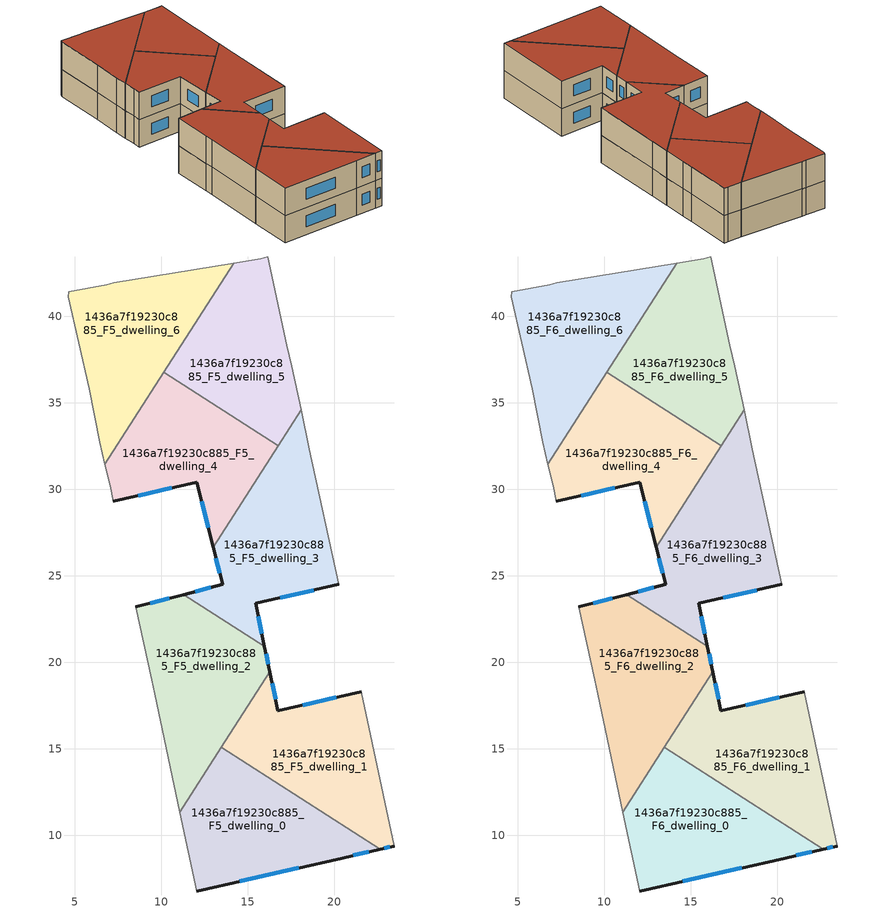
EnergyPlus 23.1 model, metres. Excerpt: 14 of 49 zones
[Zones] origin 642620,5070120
1436a7f19230c885_F5_dwelling_0
 floor to 1436a7f19230c885_F4_dwelling_0 (EU_floor_Construction): 22.66,9.21 20.44,8.69 12.03,6.79 11.08,11.34 13.47,15.09 z15
 wall outside (EU_wall_Construction): 12.04,6.79 20.44,8.69 22.66,9.21 z15:18
 wall adiabatic (EU_wall_Construction): 11.08,11.34 12.04,6.79 z15:18
 wall to 1436a7f19230c885_F5_dwelling_2 (EU_wall_Construction): 13.47,15.09 11.08,11.34 z15:18
 wall to 1436a7f19230c885_F5_dwelling_1 (EU_wall_Construction): 22.66,9.21 13.47,15.09 z15:18
 window (EU_Window_Construction): 21.1,8.85 22,9.06 / 14.53,7.36 17.95,8.13 z15.89:17.11
1436a7f19230c885_F5_dwelling_1
 floor to 1436a7f19230c885_F4_dwelling_1 (EU_floor_Construction): 21.54,18.3 23.44,9.39 22.66,9.21 13.47,15.09 16.27,19.46 16.74,17.2 z15
 wall outside (EU_wall_Construction): 21.55,18.3 16.74,17.2 16.27,19.46 / 22.66,9.21 23.44,9.39 z15:18
 wall adiabatic (EU_wall_Construction): 23.44,9.39 21.55,18.3 z15:18
 wall to 1436a7f19230c885_F5_dwelling_2 (EU_wall_Construction): 16.27,19.46 13.47,15.09 z15:18
 window (EU_Window_Construction): 16.6,17.87 16.41,18.79 / 20.12,17.97 18.17,17.53 / 22.89,9.26 23.21,9.34 z15.89:17.11
1436a7f19230c885_F5_dwelling_2
 floor to 1436a7f19230c885_F4_dwelling_2 (EU_floor_Construction): 15.96,20.93 16.27,19.46 11.08,11.34 9.64,18.2 9.44,19 8.54,23.21 11.28,23.92 z15
 wall outside (EU_wall_Construction): 16.27,19.46 15.96,20.93 / 11.29,23.92 8.54,23.21 z15:18
 wall adiabatic (EU_wall_Construction): 8.54,23.21 9.44,19 9.64,18.2 11.08,11.34 z15:18
 wall to 1436a7f19230c885_F5_dwelling_3 (EU_wall_Construction): 15.96,20.93 11.28,23.92 z15:18
 window (EU_Window_Construction): 16.18,19.89 16.05,20.49 / 10.47,23.71 9.35,23.42 z15.89:17.11
1436a7f19230c885_F5_dwelling_3
 floor to 1436a7f19230c885_F4_dwelling_3 (EU_floor_Construction): 18.07,34.59 18.55,32.31 20.24,24.5 15.44,23.4 15.96,20.93 11.28,23.92 13.54,24.51 12.99,26.66 z15
 wall outside (EU_wall_Construction): 15.96,20.93 15.44,23.4 20.24,24.5 / 12.99,26.66 13.54,24.51 11.29,23.92 z15:18
 wall adiabatic (EU_wall_Construction): 20.24,24.5 18.55,32.31 18.07,34.59 z15:18
 wall to 1436a7f19230c885_F5_dwelling_4 (EU_wall_Construction): 16.75,32.53 12.99,26.66 z15:18
 wall to 1436a7f19230c885_F5_dwelling_5 (EU_wall_Construction): 18.07,34.59 16.75,32.53 z15:18
 window (EU_Window_Construction): 16.87,23.73 18.82,24.18 / 15.81,21.66 15.6,22.67 / 12.87,24.33 11.95,24.09 / 13.16,26.02 13.38,25.15 z15.89:17.11
1436a7f19230c885_F5_dwelling_4
 floor to 1436a7f19230c885_F4_dwelling_4 (EU_floor_Construction): 16.75,32.53 12.99,26.66 12.04,30.41 7.24,29.31 7.04,30.21 6.74,31.43 10.15,36.75 z15
 wall outside (EU_wall_Construction): 7.24,29.31 12.04,30.41 12.99,26.66 z15:18
 wall adiabatic (EU_wall_Construction): 6.74,31.43 7.04,30.21 7.24,29.31 z15:18
 wall to 1436a7f19230c885_F5_dwelling_5 (EU_wall_Construction): 16.75,32.53 10.15,36.75 z15:18
 wall to 1436a7f19230c885_F5_dwelling_6 (EU_wall_Construction): 10.15,36.75 6.74,31.43 z15:18
 window (EU_Window_Construction): 12.32,29.3 12.71,27.77 / 8.66,29.64 10.61,30.08 z15.89:17.11
1436a7f19230c885_F5_dwelling_5
 floor to 1436a7f19230c885_F4_dwelling_5 (EU_floor_Construction): 16.15,43.42 17.25,38.31 17.55,37.11 18.07,34.59 16.75,32.53 10.15,36.75 14.19,43.06 15.75,43.32 z15
 wall adiabatic (EU_wall_Construction): 18.07,34.59 17.55,37.11 17.25,38.31 16.15,43.42 15.75,43.32 14.19,43.06 z15:18
 wall to 1436a7f19230c885_F5_dwelling_6 (EU_wall_Construction): 14.19,43.06 10.15,36.75 z15:18
1436a7f19230c885_F5_dwelling_6
 floor to 1436a7f19230c885_F4_dwelling_6 (EU_floor_Construction): 14.19,43.06 6.74,31.43 6.44,32.71 5.84,35.82 4.64,41.12 4.64,41.42 6.84,41.82 7.24,41.92 z15
 wall adiabatic (EU_wall_Construction): 14.19,43.06 7.24,41.92 6.84,41.82 4.64,41.42 4.64,41.12 5.84,35.82 6.44,32.71 6.74,31.43 z15:18
1436a7f19230c885_F6_dwelling_0
 floor to 1436a7f19230c885_F5_dwelling_0 (EU_floor_Construction): 22.66,9.21 20.44,8.69 12.03,6.79 11.08,11.34 13.47,15.09 z18
 wall outside (EU_wall_Construction): 12.04,6.79 20.44,8.69 22.66,9.21 z18:21
 wall adiabatic (EU_wall_Construction): 11.08,11.34 12.04,6.79 z18:21
 wall to 1436a7f19230c885_F6_dwelling_2 (EU_wall_Construction): 13.47,15.09 11.08,11.34 z18:21
 wall to 1436a7f19230c885_F6_dwelling_1 (EU_wall_Construction): 22.66,9.21 13.47,15.09 z18:21
 window (EU_Window_Construction): 21.1,8.85 22,9.06 / 14.53,7.36 17.95,8.13 z18.89:20.11
 roof outside (EU_roof_Construction): 22.66,9.21 13.47,15.09 11.08,11.34 12.04,6.79 20.44,8.69 z21
1436a7f19230c885_F6_dwelling_1
 floor to 1436a7f19230c885_F5_dwelling_1 (EU_floor_Construction): 21.54,18.3 23.44,9.39 22.66,9.21 13.47,15.09 16.27,19.46 16.74,17.2 z18
 wall outside (EU_wall_Construction): 21.55,18.3 16.74,17.2 16.27,19.46 / 22.66,9.21 23.44,9.39 z18:21
 wall adiabatic (EU_wall_Construction): 23.44,9.39 21.55,18.3 z18:21
 wall to 1436a7f19230c885_F6_dwelling_2 (EU_wall_Construction): 16.27,19.46 13.47,15.09 z18:21
 window (EU_Window_Construction): 16.6,17.87 16.41,18.79 / 20.12,17.97 18.17,17.53 / 22.89,9.26 23.21,9.34 z18.89:20.11
 roof outside (EU_roof_Construction): 23.44,9.39 21.55,18.3 16.74,17.2 16.27,19.46 13.47,15.09 22.66,9.21 z21
1436a7f19230c885_F6_dwelling_2
 floor to 1436a7f19230c885_F5_dwelling_2 (EU_floor_Construction): 15.96,20.93 16.27,19.46 11.08,11.34 9.64,18.2 9.44,19 8.54,23.21 11.28,23.92 z18
 wall outside (EU_wall_Construction): 16.27,19.46 15.96,20.93 / 11.29,23.92 8.54,23.21 z18:21
 wall adiabatic (EU_wall_Construction): 8.54,23.21 9.44,19 9.64,18.2 11.08,11.34 z18:21
 wall to 1436a7f19230c885_F6_dwelling_3 (EU_wall_Construction): 15.96,20.93 11.28,23.92 z18:21
 window (EU_Window_Construction): 16.18,19.89 16.05,20.49 / 10.47,23.71 9.35,23.42 z18.89:20.11
 roof outside (EU_roof_Construction): 11.08,11.34 16.27,19.46 15.96,20.93 11.29,23.92 8.54,23.21 9.44,19 9.64,18.2 z21
1436a7f19230c885_F6_dwelling_3
 floor to 1436a7f19230c885_F5_dwelling_3 (EU_floor_Construction): 18.07,34.59 18.55,32.31 20.24,24.5 15.44,23.4 15.96,20.93 11.28,23.92 13.54,24.51 12.99,26.66 z18
 wall outside (EU_wall_Construction): 15.96,20.93 15.44,23.4 20.24,24.5 / 12.99,26.66 13.54,24.51 11.29,23.92 z18:21
 wall adiabatic (EU_wall_Construction): 20.24,24.5 18.55,32.31 18.07,34.59 z18:21
 wall to 1436a7f19230c885_F6_dwelling_4 (EU_wall_Construction): 16.75,32.53 12.99,26.66 z18:21
 wall to 1436a7f19230c885_F6_dwelling_5 (EU_wall_Construction): 18.07,34.59 16.75,32.53 z18:21
 window (EU_Window_Construction): 16.87,23.73 18.82,24.18 / 15.81,21.66 15.6,22.67 / 12.87,24.33 11.95,24.09 / 13.16,26.02 13.38,25.15 z18.89:20.11
 roof outside (EU_roof_Construction): 20.24,24.5 18.55,32.31 18.07,34.59 12.99,26.66 13.54,24.51 11.29,23.92 15.96,20.93 15.44,23.4 z21
1436a7f19230c885_F6_dwelling_4
 floor to 1436a7f19230c885_F5_dwelling_4 (EU_floor_Construction): 16.75,32.53 12.99,26.66 12.04,30.41 7.24,29.31 7.04,30.21 6.74,31.43 10.15,36.75 z18
 wall outside (EU_wall_Construction): 7.24,29.31 12.04,30.41 12.99,26.66 z18:21
 wall adiabatic (EU_wall_Construction): 6.74,31.43 7.04,30.21 7.24,29.31 z18:21
 wall to 1436a7f19230c885_F6_dwelling_5 (EU_wall_Construction): 16.75,32.53 10.15,36.75 z18:21
 wall to 1436a7f19230c885_F6_dwelling_6 (EU_wall_Construction): 10.15,36.75 6.74,31.43 z18:21
 window (EU_Window_Construction): 12.32,29.3 12.71,27.77 / 8.66,29.64 10.61,30.08 z18.89:20.11
 roof outside (EU_roof_Construction): 12.99,26.66 16.75,32.53 10.15,36.75 6.74,31.43 7.04,30.21 7.24,29.31 12.04,30.41 z21
1436a7f19230c885_F6_dwelling_5
 floor to 1436a7f19230c885_F5_dwelling_5 (EU_floor_Construction): 16.15,43.42 17.25,38.31 17.55,37.11 18.07,34.59 16.75,32.53 10.15,36.75 14.19,43.06 15.75,43.32 z18
 wall adiabatic (EU_wall_Construction): 18.07,34.59 17.55,37.11 17.25,38.31 16.15,43.42 15.75,43.32 14.19,43.06 z18:21
 wall to 1436a7f19230c885_F6_dwelling_6 (EU_wall_Construction): 14.19,43.06 10.15,36.75 z18:21
 roof outside (EU_roof_Construction): 16.75,32.53 18.07,34.59 17.55,37.11 17.25,38.31 16.15,43.42 15.75,43.32 14.19,43.06 10.15,36.75 z21
1436a7f19230c885_F6_dwelling_6
 floor to 1436a7f19230c885_F5_dwelling_6 (EU_floor_Construction): 14.19,43.06 6.74,31.43 6.44,32.71 5.84,35.82 4.64,41.12 4.64,41.42 6.84,41.82 7.24,41.92 z18
 wall adiabatic (EU_wall_Construction): 14.19,43.06 7.24,41.92 6.84,41.82 4.64,41.42 4.64,41.12 5.84,35.82 6.44,32.71 6.74,31.43 z18:21
 roof outside (EU_roof_Construction): 6.74,31.43 14.19,43.06 7.24,41.92 6.84,41.82 4.64,41.42 4.64,41.12 5.84,35.82 6.44,32.71 z21
[Building]
EU S2 Campaign: North Axis=0; Terrain=City; Solar Distribution=FullExterior
[Site:Location]
Lyon-Bron: Latitude=45.75; Longitude=5; Time Zone=1; Elevation=198
[SizingPeriod:WeatherFileDays]
AnnualSizingPeriod: Begin Month=1; Begin Day of Month=1; End Month=12; End Day of Month=31; Day of Week for Start Day=Monday; Use Weather File Daylight Saving Period=No; Use Weather File Rain and Snow Indicators=No
[MATERIAL]
EU_InternalMass_Material: Roughness=MediumRough; Thickness=0.1; Conductivity=1; Density=1800; Specific Heat=900; Thermal Absorptance=0.9; Solar Absorptance=0.7; Visible Absorptance=0.7
[MATERIAL:NOMASS] Roughness=MediumRough; Thermal Absorptance=0.9; Solar Absorptance=0.7; Visible Absorptance=0.7
Name | Thermal Resistance
EU_wall_NoMass | 0.461361
EU_roof_NoMass | 0.361991
EU_floor_NoMass | 0.398804
[WINDOWMATERIAL:SIMPLEGLAZINGSYSTEM]
EU_Window_SimpleGlazing: UFactor=2.4225; Solar Heat Gain Coefficient=0.75; Visible Transmittance=0.75
[CONSTRUCTION]
EU_wall_Construction: EU_wall_NoMass
EU_roof_Construction: EU_roof_NoMass
EU_floor_Construction: EU_floor_NoMass
EU_Window_Construction: EU_Window_SimpleGlazing
EU_InternalMass_Construction: EU_InternalMass_Material
[ZONE] Type=1; Multiplier=1; Ceiling Height=autocalculate; Floor Area=autocalculate; Part of Total Floor Area=Yes
Name | Volume
1436a7f19230c885_F5_dwelling_0; 1436a7f19230c885_F6_dwelling_0; 1436a7f19230c885_F5_dwelling_1; 1436a7f19230c885_F6_dwelling_1 | 148.841
1436a7f19230c885_F5_dwelling_2; 1436a7f19230c885_F6_dwelling_2 | 155.665
1436a7f19230c885_F5_dwelling_3; 1436a7f19230c885_F6_dwelling_3 | 155.637
1436a7f19230c885_F5_dwelling_4; 1436a7f19230c885_F6_dwelling_4 | 143.839
1436a7f19230c885_F5_dwelling_5; 1436a7f19230c885_F6_dwelling_5 | 143.828
1436a7f19230c885_F5_dwelling_6; 1436a7f19230c885_F6_dwelling_6 | 149.438
[INTERNALMASS] Construction=EU_InternalMass_Construction
Name | Zone or ZoneList | Surface Area
1436a7f19230c885_F5_dwelling_0_EU_InternalMass | 1436a7f19230c885_F5_dwelling_0 | 49.6127
1436a7f19230c885_F5_dwelling_1_EU_InternalMass | 1436a7f19230c885_F5_dwelling_1 | 49.6132
1436a7f19230c885_F5_dwelling_2_EU_InternalMass | 1436a7f19230c885_F5_dwelling_2 | 51.8874
1436a7f19230c885_F5_dwelling_3_EU_InternalMass | 1436a7f19230c885_F5_dwelling_3 | 51.8801
1436a7f19230c885_F5_dwelling_4_EU_InternalMass | 1436a7f19230c885_F5_dwelling_4 | 47.9466
1436a7f19230c885_F5_dwelling_5_EU_InternalMass | 1436a7f19230c885_F5_dwelling_5 | 47.9419
1436a7f19230c885_F5_dwelling_6_EU_InternalMass | 1436a7f19230c885_F5_dwelling_6 | 49.8125
1436a7f19230c885_F6_dwelling_0_EU_InternalMass | 1436a7f19230c885_F6_dwelling_0 | 49.6127
1436a7f19230c885_F6_dwelling_1_EU_InternalMass | 1436a7f19230c885_F6_dwelling_1 | 49.6132
1436a7f19230c885_F6_dwelling_2_EU_InternalMass | 1436a7f19230c885_F6_dwelling_2 | 51.8874
1436a7f19230c885_F6_dwelling_3_EU_InternalMass | 1436a7f19230c885_F6_dwelling_3 | 51.8801
1436a7f19230c885_F6_dwelling_4_EU_InternalMass | 1436a7f19230c885_F6_dwelling_4 | 47.9466
1436a7f19230c885_F6_dwelling_5_EU_InternalMass | 1436a7f19230c885_F6_dwelling_5 | 47.9419
1436a7f19230c885_F6_dwelling_6_EU_InternalMass | 1436a7f19230c885_F6_dwelling_6 | 49.8125
[OTHEREQUIPMENT] Fuel Type=Electricity; Design Level Calculation Method=Watts/Area; Power per Zone Floor Area=1; Fraction Latent=0; Fraction Radiant=0; Fraction Lost=0; Carbon Dioxide Generation Rate=0; EndUse Subcategory=EU_Step8_InternalGains
Name | Zone or ZoneList or Space or SpaceList | Schedule
EU_Step8_InternalGain_1436a7f19230c885_F5_dwelling_0_f000 | 1436a7f19230c885_F5_dwelling_0 | EU_Step8_GainSchedule_1436a7f19230c885_F5_dwelling_0_f000
EU_Step8_InternalGain_1436a7f19230c885_F5_dwelling_1_f000 | 1436a7f19230c885_F5_dwelling_1 | EU_Step8_GainSchedule_1436a7f19230c885_F5_dwelling_1_f000
EU_Step8_InternalGain_1436a7f19230c885_F5_dwelling_2_f000 | 1436a7f19230c885_F5_dwelling_2 | EU_Step8_GainSchedule_1436a7f19230c885_F5_dwelling_2_f000
EU_Step8_InternalGain_1436a7f19230c885_F5_dwelling_3_f000 | 1436a7f19230c885_F5_dwelling_3 | EU_Step8_GainSchedule_1436a7f19230c885_F5_dwelling_3_f000
EU_Step8_InternalGain_1436a7f19230c885_F5_dwelling_4_f000 | 1436a7f19230c885_F5_dwelling_4 | EU_Step8_GainSchedule_1436a7f19230c885_F5_dwelling_4_f000
EU_Step8_InternalGain_1436a7f19230c885_F5_dwelling_5_f000 | 1436a7f19230c885_F5_dwelling_5 | EU_Step8_GainSchedule_1436a7f19230c885_F5_dwelling_5_f000
EU_Step8_InternalGain_1436a7f19230c885_F5_dwelling_6_f000 | 1436a7f19230c885_F5_dwelling_6 | EU_Step8_GainSchedule_1436a7f19230c885_F5_dwelling_6_f000
EU_Step8_InternalGain_1436a7f19230c885_F6_dwelling_0_f000 | 1436a7f19230c885_F6_dwelling_0 | EU_Step8_GainSchedule_1436a7f19230c885_F6_dwelling_0_f000
EU_Step8_InternalGain_1436a7f19230c885_F6_dwelling_1_f000 | 1436a7f19230c885_F6_dwelling_1 | EU_Step8_GainSchedule_1436a7f19230c885_F6_dwelling_1_f000
EU_Step8_InternalGain_1436a7f19230c885_F6_dwelling_2_f000 | 1436a7f19230c885_F6_dwelling_2 | EU_Step8_GainSchedule_1436a7f19230c885_F6_dwelling_2_f000
EU_Step8_InternalGain_1436a7f19230c885_F6_dwelling_3_f000 | 1436a7f19230c885_F6_dwelling_3 | EU_Step8_GainSchedule_1436a7f19230c885_F6_dwelling_3_f000
EU_Step8_InternalGain_1436a7f19230c885_F6_dwelling_4_f000 | 1436a7f19230c885_F6_dwelling_4 | EU_Step8_GainSchedule_1436a7f19230c885_F6_dwelling_4_f000
EU_Step8_InternalGain_1436a7f19230c885_F6_dwelling_5_f000 | 1436a7f19230c885_F6_dwelling_5 | EU_Step8_GainSchedule_1436a7f19230c885_F6_dwelling_5_f000
EU_Step8_InternalGain_1436a7f19230c885_F6_dwelling_6_f000 | 1436a7f19230c885_F6_dwelling_6 | EU_Step8_GainSchedule_1436a7f19230c885_F6_dwelling_6_f000
[ZONEVENTILATION:DESIGNFLOWRATE] Schedule=EU_AlwaysOn; Design Flow Rate Calculation Method=AirChanges/Hour; Air Changes per Hour=0.68; Ventilation Type=Natural; Fan Pressure Rise=0; Fan Total Efficiency=1; Constant Term Coefficient=1; Temperature Term Coefficient=0; Velocity Term Coefficient=0; Velocity Squared Term Coefficient=0; Minimum Indoor Temperature=-100; Maximum Indoor Temperature=100; Delta Temperature=-100; Minimum Outdoor Temperature=-100; Maximum Outdoor Temperature=100; Maximum Wind Speed=40
Name | Zone or ZoneList or Space or SpaceList
EU_ConstantAir_1436a7f19230c885_F5_dwelling_0 | 1436a7f19230c885_F5_dwelling_0
EU_ConstantAir_1436a7f19230c885_F5_dwelling_1 | 1436a7f19230c885_F5_dwelling_1
EU_ConstantAir_1436a7f19230c885_F5_dwelling_2 | 1436a7f19230c885_F5_dwelling_2
EU_ConstantAir_1436a7f19230c885_F5_dwelling_3 | 1436a7f19230c885_F5_dwelling_3
EU_ConstantAir_1436a7f19230c885_F5_dwelling_4 | 1436a7f19230c885_F5_dwelling_4
EU_ConstantAir_1436a7f19230c885_F5_dwelling_5 | 1436a7f19230c885_F5_dwelling_5
EU_ConstantAir_1436a7f19230c885_F5_dwelling_6 | 1436a7f19230c885_F5_dwelling_6
EU_ConstantAir_1436a7f19230c885_F6_dwelling_0 | 1436a7f19230c885_F6_dwelling_0
EU_ConstantAir_1436a7f19230c885_F6_dwelling_1 | 1436a7f19230c885_F6_dwelling_1
EU_ConstantAir_1436a7f19230c885_F6_dwelling_2 | 1436a7f19230c885_F6_dwelling_2
EU_ConstantAir_1436a7f19230c885_F6_dwelling_3 | 1436a7f19230c885_F6_dwelling_3
EU_ConstantAir_1436a7f19230c885_F6_dwelling_4 | 1436a7f19230c885_F6_dwelling_4
EU_ConstantAir_1436a7f19230c885_F6_dwelling_5 | 1436a7f19230c885_F6_dwelling_5
EU_ConstantAir_1436a7f19230c885_F6_dwelling_6 | 1436a7f19230c885_F6_dwelling_6
[HVACTEMPLATE:THERMOSTAT] Constant Heating Setpoint=20; Constant Cooling Setpoint=50
EU_HeatOnly_1436a7f19230c885_F0_dwelling_0; EU_HeatOnly_1436a7f19230c885_F0_dwelling_1; EU_HeatOnly_1436a7f19230c885_F0_dwelling_2; EU_HeatOnly_1436a7f19230c885_F0_dwelling_3; EU_HeatOnly_1436a7f19230c885_F0_dwelling_4; EU_HeatOnly_1436a7f19230c885_F0_dwelling_5; EU_HeatOnly_1436a7f19230c885_F0_dwelling_6; EU_HeatOnly_1436a7f19230c885_F1_dwelling_0; EU_HeatOnly_1436a7f19230c885_F1_dwelling_1; EU_HeatOnly_1436a7f19230c885_F1_dwelling_2; EU_HeatOnly_1436a7f19230c885_F1_dwelling_3; EU_HeatOnly_1436a7f19230c885_F1_dwelling_4; EU_HeatOnly_1436a7f19230c885_F1_dwelling_5; EU_HeatOnly_1436a7f19230c885_F1_dwelling_6; EU_HeatOnly_1436a7f19230c885_F2_dwelling_0; EU_HeatOnly_1436a7f19230c885_F2_dwelling_1; EU_HeatOnly_1436a7f19230c885_F2_dwelling_2; EU_HeatOnly_1436a7f19230c885_F2_dwelling_3; EU_HeatOnly_1436a7f19230c885_F2_dwelling_4; EU_HeatOnly_1436a7f19230c885_F2_dwelling_5; EU_HeatOnly_1436a7f19230c885_F2_dwelling_6; EU_HeatOnly_1436a7f19230c885_F3_dwelling_0; EU_HeatOnly_1436a7f19230c885_F3_dwelling_1; EU_HeatOnly_1436a7f19230c885_F3_dwelling_2; EU_HeatOnly_1436a7f19230c885_F3_dwelling_3; EU_HeatOnly_1436a7f19230c885_F3_dwelling_4; EU_HeatOnly_1436a7f19230c885_F3_dwelling_5; EU_HeatOnly_1436a7f19230c885_F3_dwelling_6; EU_HeatOnly_1436a7f19230c885_F4_dwelling_0; EU_HeatOnly_1436a7f19230c885_F4_dwelling_1; EU_HeatOnly_1436a7f19230c885_F4_dwelling_2; EU_HeatOnly_1436a7f19230c885_F4_dwelling_3; EU_HeatOnly_1436a7f19230c885_F4_dwelling_4; EU_HeatOnly_1436a7f19230c885_F4_dwelling_5; EU_HeatOnly_1436a7f19230c885_F4_dwelling_6; EU_HeatOnly_1436a7f19230c885_F5_dwelling_0; EU_HeatOnly_1436a7f19230c885_F5_dwelling_1; EU_HeatOnly_1436a7f19230c885_F5_dwelling_2; EU_HeatOnly_1436a7f19230c885_F5_dwelling_3; EU_HeatOnly_1436a7f19230c885_F5_dwelling_4; EU_HeatOnly_1436a7f19230c885_F5_dwelling_5; EU_HeatOnly_1436a7f19230c885_F5_dwelling_6; EU_HeatOnly_1436a7f19230c885_F6_dwelling_0; EU_HeatOnly_1436a7f19230c885_F6_dwelling_1; EU_HeatOnly_1436a7f19230c885_F6_dwelling_2; EU_HeatOnly_1436a7f19230c885_F6_dwelling_3; EU_HeatOnly_1436a7f19230c885_F6_dwelling_4; EU_HeatOnly_1436a7f19230c885_F6_dwelling_5; EU_HeatOnly_1436a7f19230c885_F6_dwelling_6
[HVACTEMPLATE:ZONE:IDEALLOADSAIRSYSTEM] System Availability Schedule=EU_AlwaysOn; Maximum Heating Supply Air Temperature=50; Minimum Cooling Supply Air Temperature=13; Maximum Heating Supply Air Humidity Ratio=0.0156; Minimum Cooling Supply Air Humidity Ratio=0.0077; Heating Limit=NoLimit; Cooling Limit=NoLimit; Heating Availability Schedule=EU_AlwaysOn; Cooling Availability Schedule=EU_CoolingOff; Dehumidification Control Type=ConstantSensibleHeatRatio; Cooling Sensible Heat Ratio=0.7; Dehumidification Setpoint=60; Humidification Control Type=None; Humidification Setpoint=30; Outdoor Air Method=None; Outdoor Air Flow Rate per Person=0.00944; Outdoor Air Flow Rate per Zone Floor Area=0; Outdoor Air Flow Rate per Zone=0; Demand Controlled Ventilation Type=None; Outdoor Air Economizer Type=NoEconomizer; Heat Recovery Type=None; Sensible Heat Recovery Effectiveness=0.7; Latent Heat Recovery Effectiveness=0.65
Name | Template Thermostat
1436a7f19230c885_F5_dwelling_0 | EU_HeatOnly_1436a7f19230c885_F5_dwelling_0
1436a7f19230c885_F5_dwelling_1 | EU_HeatOnly_1436a7f19230c885_F5_dwelling_1
1436a7f19230c885_F5_dwelling_2 | EU_HeatOnly_1436a7f19230c885_F5_dwelling_2
1436a7f19230c885_F5_dwelling_3 | EU_HeatOnly_1436a7f19230c885_F5_dwelling_3
1436a7f19230c885_F5_dwelling_4 | EU_HeatOnly_1436a7f19230c885_F5_dwelling_4
1436a7f19230c885_F5_dwelling_5 | EU_HeatOnly_1436a7f19230c885_F5_dwelling_5
1436a7f19230c885_F5_dwelling_6 | EU_HeatOnly_1436a7f19230c885_F5_dwelling_6
1436a7f19230c885_F6_dwelling_0 | EU_HeatOnly_1436a7f19230c885_F6_dwelling_0
1436a7f19230c885_F6_dwelling_1 | EU_HeatOnly_1436a7f19230c885_F6_dwelling_1
1436a7f19230c885_F6_dwelling_2 | EU_HeatOnly_1436a7f19230c885_F6_dwelling_2
1436a7f19230c885_F6_dwelling_3 | EU_HeatOnly_1436a7f19230c885_F6_dwelling_3
1436a7f19230c885_F6_dwelling_4 | EU_HeatOnly_1436a7f19230c885_F6_dwelling_4
1436a7f19230c885_F6_dwelling_5 | EU_HeatOnly_1436a7f19230c885_F6_dwelling_5
1436a7f19230c885_F6_dwelling_6 | EU_HeatOnly_1436a7f19230c885_F6_dwelling_6
[SIZING:ZONE] Zone Cooling Design Supply Air Temperature Input Method=SupplyAirTemperature; Zone Cooling Design Supply Air Temperature=13; Zone Heating Design Supply Air Temperature Input Method=SupplyAirTemperature; Zone Heating Design Supply Air Temperature=50; Zone Cooling Design Supply Air Humidity Ratio=0.008; Zone Heating Design Supply Air Humidity Ratio=0.008; Cooling Design Air Flow Method=DesignDay; Cooling Design Air Flow Rate=0; Cooling Minimum Air Flow per Zone Floor Area=0.000762; Cooling Minimum Air Flow=0; Cooling Minimum Air Flow Fraction=0.2; Heating Design Air Flow Method=DesignDay; Heating Design Air Flow Rate=0; Heating Maximum Air Flow per Zone Floor Area=0.002032; Heating Maximum Air Flow=0.141576; Heating Maximum Air Flow Fraction=0.3; Account for Dedicated Outdoor Air System=No; Dedicated Outdoor Air System Control Strategy=NeutralSupplyAir; Dedicated Outdoor Air Low Setpoint Temperature for Design=autosize; Dedicated Outdoor Air High Setpoint Temperature for Design=autosize; Zone Load Sizing Method=Sensible Load Only No Latent Load; Zone Latent Cooling Design Supply Air Humidity Ratio Input Method=HumidityRatioDifference; Zone Cooling Design Supply Air Humidity Ratio Difference=0.005; Zone Latent Heating Design Supply Air Humidity Ratio Input Method=HumidityRatioDifference; Zone Humidification Design Supply Air Humidity Ratio Difference=0.005
1436a7f19230c885_F5_dwelling_0; 1436a7f19230c885_F5_dwelling_1; 1436a7f19230c885_F5_dwelling_2; 1436a7f19230c885_F5_dwelling_3; 1436a7f19230c885_F5_dwelling_4; 1436a7f19230c885_F5_dwelling_5; 1436a7f19230c885_F5_dwelling_6; 1436a7f19230c885_F6_dwelling_0; 1436a7f19230c885_F6_dwelling_1; 1436a7f19230c885_F6_dwelling_2; 1436a7f19230c885_F6_dwelling_3; 1436a7f19230c885_F6_dwelling_4; 1436a7f19230c885_F6_dwelling_5; 1436a7f19230c885_F6_dwelling_6
[SCHEDULE:CONSTANT]
Name | Hourly Value
EU_AlwaysOn | 1
EU_CoolingOff | 0
[SCHEDULE:FILE] Column Number=1; Rows to Skip at Top=0; Number of Hours of Data=8760; Column Separator=Comma; Interpolate to Timestep=No; Minutes per Item=60; Adjust Schedule for Daylight Savings=Yes
Name | File
EU_Step8_GainSchedule_1436a7f19230c885_F5_dwelling_0_f000 | ../../schedules/1436a7f19230c885/1436a7f19230c885_F5_dwelling_0_f000_gain.csv
EU_Step8_GainSchedule_1436a7f19230c885_F5_dwelling_1_f000 | ../../schedules/1436a7f19230c885/1436a7f19230c885_F5_dwelling_1_f000_gain.csv
EU_Step8_GainSchedule_1436a7f19230c885_F5_dwelling_2_f000 | ../../schedules/1436a7f19230c885/1436a7f19230c885_F5_dwelling_2_f000_gain.csv
EU_Step8_GainSchedule_1436a7f19230c885_F5_dwelling_3_f000 | ../../schedules/1436a7f19230c885/1436a7f19230c885_F5_dwelling_3_f000_gain.csv
EU_Step8_GainSchedule_1436a7f19230c885_F5_dwelling_4_f000 | ../../schedules/1436a7f19230c885/1436a7f19230c885_F5_dwelling_4_f000_gain.csv
EU_Step8_GainSchedule_1436a7f19230c885_F5_dwelling_5_f000 | ../../schedules/1436a7f19230c885/1436a7f19230c885_F5_dwelling_5_f000_gain.csv
EU_Step8_GainSchedule_1436a7f19230c885_F5_dwelling_6_f000 | ../../schedules/1436a7f19230c885/1436a7f19230c885_F5_dwelling_6_f000_gain.csv
EU_Step8_GainSchedule_1436a7f19230c885_F6_dwelling_0_f000 | ../../schedules/1436a7f19230c885/1436a7f19230c885_F6_dwelling_0_f000_gain.csv
EU_Step8_GainSchedule_1436a7f19230c885_F6_dwelling_1_f000 | ../../schedules/1436a7f19230c885/1436a7f19230c885_F6_dwelling_1_f000_gain.csv
EU_Step8_GainSchedule_1436a7f19230c885_F6_dwelling_2_f000 | ../../schedules/1436a7f19230c885/1436a7f19230c885_F6_dwelling_2_f000_gain.csv
EU_Step8_GainSchedule_1436a7f19230c885_F6_dwelling_3_f000 | ../../schedules/1436a7f19230c885/1436a7f19230c885_F6_dwelling_3_f000_gain.csv
EU_Step8_GainSchedule_1436a7f19230c885_F6_dwelling_4_f000 | ../../schedules/1436a7f19230c885/1436a7f19230c885_F6_dwelling_4_f000_gain.csv
EU_Step8_GainSchedule_1436a7f19230c885_F6_dwelling_5_f000 | ../../schedules/1436a7f19230c885/1436a7f19230c885_F6_dwelling_5_f000_gain.csv
EU_Step8_GainSchedule_1436a7f19230c885_F6_dwelling_6_f000 | ../../schedules/1436a7f19230c885/1436a7f19230c885_F6_dwelling_6_f000_gain.csv
